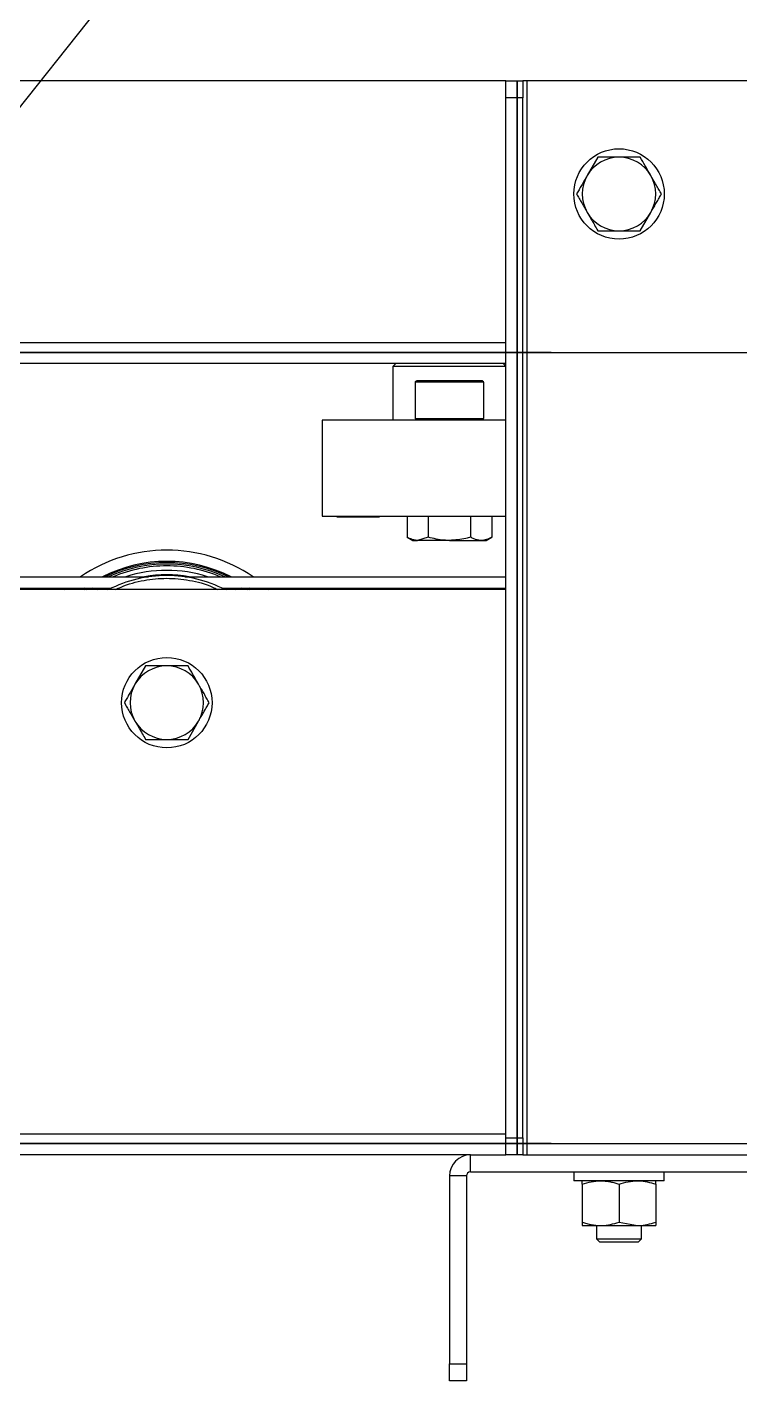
# Model space of a CAD drawing. Header units: millimetres. Extents: x 15 to 415, y 5 to 292.
# Drawn here: x 260.67 to 266.98, y 116.09 to 128.07 of the extents above; entities that cross this region are included whole.
import ezdxf

# ---------------------------------------------------------------- set-up
doc = ezdxf.new("R2010")
doc.units = ezdxf.units.MM
doc.linetypes.add('CENTERX2', pattern=[20.32, 12.7, -2.54, 2.54, -2.54])
doc.dimstyles.new('SLDDIMSTYLE1', dxfattribs={"dimtxt": 0.18, "dimasz": 3.302, "dimexe": 0, "dimexo": 0.0625, "dimgap": 0, "dimtad": 0, "dimtih": 1, "dimtoh": 1, "dimdec": 0, "dimrnd": 1e-09, "dimzin": 0, "dimdsep": 46, "dimtxsty": 'Standard', "dimsah": 1, "dimcen": 0.09, "dimadec": 0, "dimazin": 0, "dimtfac": 3.302, "dimtdec": 0, "dimtofl": 0, "dimtmove": 0, "dimatfit": 3, "dimfxl": 0, "dimfrac": 2, "dimtolj": 1, "dimtzin": 0, "dimarcsym": 0})

msp = doc.modelspace()

# ---------------------------------------------------------------- linework, layer by layer
at = {"color": 7, "linetype": 'Continuous', "lineweight": 25}
for p, q in [((264.90737, 127.58944), (228.90737, 127.58944)), ((264.90737, 127.58944), (265.05737, 127.58944)), ((264.90737, 127.43944), (264.90737, 127.58944)), ((265.05737, 127.58944), (265.05737, 127.43944)), ((265.0942, 127.58944), (265.05737, 127.58944)), ((265.0942, 118.08944), (265.0942, 127.58944)), ((268.72054, 127.58944), (265.0942, 127.58944)), ((265.05737, 127.43944), (264.90737, 127.43944)), ((264.90737, 118.23944), (264.90737, 127.43944)), ((265.05737, 118.23944), (265.05737, 127.43944)), ((265.71973, 126.91444), (265.62591, 126.75194)), ((266.095, 126.26444), (266.18882, 126.42694)), ((264.90737, 125.08944), (228.90737, 125.08944)), ((263.93237, 125.08944), (263.90737, 125.06444)), ((263.90737, 125.06444), (263.90737, 124.58944)), ((264.40737, 125.06444), (263.90737, 125.06444)), ((264.90737, 125.06444), (264.40737, 125.06444)), ((264.90737, 125.06444), (264.88237, 125.08944)), ((264.10737, 124.60444), (264.10737, 124.92444)), ((264.70737, 124.92444), (264.10737, 124.92444)), ((264.12848, 124.93944), (264.68625, 124.93944)), ((264.70737, 124.92444), (264.70737, 124.60444)), ((263.28237, 124.58944), (263.28237, 123.73944)), ((264.6002, 124.58944), (263.28237, 124.58944)), ((264.10737, 124.60444), (264.70737, 124.60444)), ((264.90737, 124.58944), (264.6002, 124.58944)), ((263.28237, 123.73944), (264.6002, 123.73944)), ((263.40758, 123.73944), (263.40758, 123.73444)), ((263.40801, 123.73444), (263.40801, 123.73944)), ((263.40801, 123.73444), (263.40889, 123.73444)), ((263.40918, 123.73944), (263.40918, 123.73444)), ((263.4107, 123.73444), (263.4107, 123.73944)), ((263.41099, 123.73444), (263.42051, 123.73444)), ((263.41693, 123.73444), (263.43462, 123.73444)), ((263.44106, 123.73444), (263.442, 123.73444)), ((263.442, 123.73444), (263.442, 123.73944)), ((263.442, 123.73444), (263.45236, 123.73444)), ((263.45236, 123.73444), (263.45236, 123.73944)), ((263.45236, 123.73444), (263.47266, 123.73444)), ((263.47266, 123.73444), (263.47266, 123.73944)), ((263.47266, 123.73444), (263.48851, 123.73444)), ((263.48857, 123.73444), (263.48857, 123.73944)), ((263.48857, 123.73444), (263.48974, 123.73444)), ((263.48974, 123.73944), (263.48974, 123.73444)), ((263.48974, 123.73444), (263.49985, 123.73444)), ((263.49985, 123.73444), (263.49985, 123.73944)), ((263.51868, 123.73444), (263.51868, 123.73944)), ((263.51868, 123.73444), (263.52386, 123.73444)), ((263.52386, 123.73444), (263.52386, 123.73944)), ((263.52386, 123.73444), (263.53686, 123.73444)), ((263.53891, 123.73444), (263.53891, 123.73944)), ((263.53891, 123.73444), (263.54579, 123.73444)), ((263.54579, 123.73444), (263.54579, 123.73944)), ((263.54579, 123.73444), (263.54771, 123.73444)), ((263.55975, 123.73444), (263.55975, 123.73944)), ((263.55975, 123.73444), (263.56661, 123.73444)), ((263.56661, 123.73444), (263.56661, 123.73944)), ((263.58043, 123.73444), (263.58043, 123.73944)), ((263.58043, 123.73444), (263.58302, 123.73444)), ((263.58343, 123.73444), (263.58343, 123.73944)), ((263.58343, 123.73444), (263.60729, 123.73444)), ((263.60729, 123.73444), (263.60729, 123.73944)), ((263.60936, 123.73944), (263.60936, 123.73444)), ((263.62928, 123.73444), (263.62928, 123.73944)), ((263.63209, 123.73444), (263.63209, 123.73944)), ((263.63209, 123.73444), (263.63473, 123.73444)), ((263.64054, 123.73444), (263.64054, 123.73944)), ((263.64054, 123.73444), (263.65669, 123.73444)), ((263.65669, 123.73444), (263.65669, 123.73944)), ((263.67848, 123.73444), (263.67848, 123.73944)), ((263.68132, 123.73444), (263.68132, 123.73944)), ((263.68132, 123.73444), (263.68276, 123.73444)), ((263.68276, 123.73444), (263.68276, 123.73944)), ((263.68276, 123.73444), (263.69587, 123.73444)), ((263.69587, 123.73444), (263.69587, 123.73944)), ((263.69587, 123.73444), (263.71271, 123.73444)), ((263.71271, 123.73444), (263.71271, 123.73944)), ((263.71271, 123.73444), (263.72573, 123.73444)), ((263.72573, 123.73444), (263.72573, 123.73944)), ((263.72573, 123.73444), (263.78292, 123.73444)), ((263.78292, 123.73444), (263.78292, 123.73944)), ((263.78533, 123.73444), (263.78533, 123.73944)), ((264.03209, 123.73944), (264.03209, 123.55347)), ((264.21973, 123.73944), (264.21973, 123.55347)), ((264.595, 123.73944), (264.595, 123.55347)), ((264.6002, 123.73944), (264.90737, 123.73944)), ((264.78264, 123.73944), (264.78264, 123.55347)), ((264.03209, 123.55347), (264.08237, 123.52444)), ((264.08237, 123.52444), (264.12591, 123.52444)), ((264.21973, 123.55347), (264.12591, 123.52444)), ((264.40737, 123.52444), (264.12591, 123.52444)), ((264.40737, 123.52444), (264.68882, 123.52444)), ((264.68882, 123.52444), (264.73237, 123.52444)), ((264.73237, 123.52444), (264.78264, 123.55347)), ((252.06781, 123.20294), (261.74692, 123.20294)), ((262.06781, 123.20294), (264.90737, 123.20294)), ((264.90737, 123.08944), (238.90737, 123.08944)), ((252.39567, 123.10294), (261.41906, 123.10294)), ((261.00045, 123.08944), (261.01556, 123.10294)), ((261.17571, 123.10294), (261.15737, 123.08944)), ((261.19725, 123.08944), (261.21665, 123.10294)), ((261.24637, 123.10294), (261.22612, 123.08944)), ((262.39567, 123.10294), (264.90737, 123.10294)), ((262.58861, 123.08944), (262.56836, 123.10294)), ((262.59808, 123.10294), (262.61748, 123.08944)), ((262.65737, 123.08944), (262.63902, 123.10294)), ((262.79917, 123.10294), (262.81428, 123.08944)), ((261.71973, 122.41444), (261.62591, 122.25194)), ((262.095, 121.76444), (262.18882, 121.92694)), ((264.90737, 118.23944), (265.05737, 118.23944)), ((264.90737, 118.08944), (264.90737, 118.23944)), ((265.05737, 118.23944), (265.05737, 118.08944)), ((264.5942, 118.08944), (238.90737, 118.08944)), ((264.5942, 118.08944), (264.90737, 118.08944)), ((264.5942, 117.93944), (264.5942, 118.08944)), ((265.05737, 118.08944), (264.90737, 118.08944)), ((265.05737, 118.08944), (265.0942, 118.08944)), ((265.0942, 118.08944), (268.72054, 118.08944)), ((264.55737, 117.90261), (264.40737, 117.90261)), ((264.40737, 117.90261), (264.40737, 116.23944)), ((264.55737, 117.90261), (264.55737, 116.23944)), ((264.5942, 117.93944), (269.22054, 117.93944)), ((265.50737, 117.93944), (265.50737, 117.85944)), ((266.30737, 117.85944), (265.50737, 117.85944)), ((266.30737, 117.85944), (266.30737, 117.93944)), ((265.58237, 117.83042), (265.58237, 117.49347)), ((265.90737, 117.83042), (265.90737, 117.49347)), ((266.23237, 117.83042), (266.23237, 117.49347)), ((265.90737, 117.49347), (266.06987, 117.46444)), ((265.58237, 117.46444), (265.74487, 117.46444)), ((265.70737, 117.46444), (265.70737, 117.34717)), ((265.74487, 117.46444), (266.06987, 117.46444)), ((266.06987, 117.46444), (266.23237, 117.46444)), ((266.10737, 117.34717), (266.10737, 117.46444)), ((265.70737, 117.34717), (265.73509, 117.31944)), ((265.70737, 117.34717), (266.10737, 117.34717)), ((265.73509, 117.31944), (266.07964, 117.31944)), ((266.07964, 117.31944), (266.10737, 117.34717)), ((264.40737, 116.23944), (264.55737, 116.23944)), ((264.40737, 116.08944), (264.40737, 116.23944)), ((264.55737, 116.23944), (264.55737, 116.08944)), ((264.55737, 116.08944), (264.40737, 116.08944))]:
    msp.add_line(p, q, dxfattribs=at)
at = {"color": 7, "linetype": 'CENTERX2'}
for p, q in [((265.00637, 118.08944), (265.00637, 127.58944)), ((265.00637, 127.58944), (265.00637, 118.08944)), ((366.90737, 125.18844), (216.90737, 125.18844)), ((216.90737, 125.18844), (366.90737, 125.18844)), ((216.90737, 118.18844), (366.90737, 118.18844)), ((366.90737, 118.18844), (216.90737, 118.18844))]:
    msp.add_line(p, q, dxfattribs=at)
at = {"color": 8, "linetype": 'Continuous', "lineweight": 25}
for p, q in [((228.90737, 125.27627), (264.90737, 125.27627)), ((261.17366, 123.08944), (261.19243, 123.10294)), ((261.29868, 123.08944), (261.32143, 123.10294)), ((261.37941, 123.08944), (261.40581, 123.10294)), ((262.40892, 123.10294), (262.43532, 123.08944)), ((262.4933, 123.10294), (262.51605, 123.08944)), ((262.62231, 123.10294), (262.64107, 123.08944)), ((238.90737, 118.27627), (264.90737, 118.27627))]:
    msp.add_line(p, q, dxfattribs=at)
at = {"color": 7, "linetype": 'Continuous', "lineweight": 25}
for centre in [(265.90737, 126.58944), (261.90737, 122.08944)]:
    msp.add_circle(centre, 0.4, dxfattribs=at)
for centre, radius, start, end in [((265.90737, 126.58944), 0.325, 90, 150), ((265.90737, 126.58944), 0.325, 30, 90), ((265.90737, 126.58944), 0.325, 150, 210), ((265.90737, 126.58944), 0.325, 330, 30), ((265.90737, 126.58944), 0.325, 210, 270), ((265.90737, 126.58944), 0.325, 270, 330), ((261.90737, 122.08944), 1.35, 55.569721, 124.430279), ((261.90737, 122.08944), 1.25, 62.973947, 117.026053), ((261.90737, 122.08944), 1.22649, 65.213844, 114.786156), ((261.90737, 122.08944), 1.21, 90, 113.037645), ((261.90737, 122.08944), 1.21, 66.962355, 90), ((261.90737, 122.08944), 1.125, 90, 117.266044), ((261.90737, 122.08944), 1.125, 62.733956, 90), ((261.90737, 122.08944), 0.325, 90, 150), ((261.90737, 122.08944), 0.325, 30, 90), ((261.90737, 122.08944), 0.325, 150, 210), ((261.90737, 122.08944), 0.325, 330, 30), ((261.90737, 122.08944), 0.325, 210, 270), ((261.90737, 122.08944), 0.325, 270, 330), ((264.5942, 117.90261), 0.18683, 90, 180), ((264.5942, 117.90261), 0.03683, 90, 180)]:
    msp.add_arc(centre, radius, start, end, dxfattribs=at)
at = {"color": 8, "linetype": 'Continuous', "lineweight": 25}
for radius, start, end in [(1.24029, 63.866951, 116.133049), (1.17068, 72.018173, 107.981827), (1.13081, 79.961409, 100.038591)]:
    msp.add_arc((261.90737, 122.08944), radius, start, end, dxfattribs=at)
at = {"color": 7, "linetype": 'Continuous', "lineweight": 25}
for points, knots in [([(265.90737, 126.91444), (265.89201, 126.91444), (265.82851, 126.91444), (265.76664, 126.91444), (265.71973, 126.91444)], [0, 0, 0, 0, 0.24185142, 1, 1, 1, 1]), ([(266.095, 126.91444), (266.08133, 126.91444), (266.02022, 126.91444), (265.95669, 126.91444), (265.90737, 126.91444)], [0, 0, 0, 0, 0.22371328, 1, 1, 1, 1]), ([(266.18882, 126.75194), (266.1866, 126.7558), (266.16976, 126.78496), (266.13801, 126.83996), (266.10943, 126.88947), (266.095, 126.91444)], [0, 0, 0, 0, 0.07007691, 0.53077766, 1, 1, 1, 1]), ([(265.62591, 126.75194), (265.62368, 126.74809), (265.61782, 126.73793), (265.6083, 126.72145), (265.59738, 126.70252), (265.58277, 126.67723), (265.5682, 126.652), (265.55372, 126.6269), (265.54286, 126.6081), (265.53568, 126.59567), (265.53209, 126.58944)], [0, 0, 0, 0, 0.070036107, 0.184842993, 0.299816611, 0.41526294, 0.647866756, 0.765024679, 0.882473115, 1, 1, 1, 1]), ([(266.28264, 126.58944), (266.27507, 126.60257), (266.25988, 126.62888), (266.24051, 126.66242), (266.22481, 126.68961), (266.2129, 126.71025), (266.20088, 126.73105), (266.19285, 126.74498), (266.18882, 126.75194)], [0, 0, 0, 0, 0.2473449, 0.49601219, 0.62098533, 0.74684355, 0.87330953, 1, 1, 1, 1]), ([(265.53209, 126.58944), (265.53587, 126.5829), (265.54721, 126.56325), (265.56644, 126.52995), (265.58994, 126.48924), (265.60985, 126.45475), (265.62189, 126.43391), (265.62591, 126.42694)], [0, 0, 0, 0, 0.123597525, 0.371247822, 0.621013548, 0.873301388, 1, 1, 1, 1]), ([(266.18882, 126.42694), (266.19105, 126.4308), (266.20057, 126.44728), (266.21374, 126.4701), (266.22829, 126.4953), (266.23921, 126.51422), (266.25013, 126.53313), (266.26102, 126.55198), (266.27187, 126.57078), (266.27905, 126.58322), (266.28264, 126.58944)], [0, 0, 0, 0, 0.07003681, 0.29977827, 0.41522575, 0.53148028, 0.64786324, 0.76502233, 0.88247194, 1, 1, 1, 1]), ([(265.62591, 126.42694), (265.62813, 126.42309), (265.64009, 126.40239), (265.66174, 126.36488), (265.69089, 126.31438), (265.71001, 126.28128), (265.71973, 126.26444)], [0, 0, 0, 0, 0.070051373, 0.376606602, 0.683073408, 1, 1, 1, 1]), ([(265.71973, 126.26444), (265.7429, 126.26444), (265.78945, 126.26444), (265.84489, 126.26444), (265.88435, 126.26444), (265.89969, 126.26444), (265.90737, 126.26444)], [0, 0, 0, 0, 0.377424081, 0.758342626, 0.879073433, 1, 1, 1, 1]), ([(265.90737, 126.26444), (265.95669, 126.26444), (266.02022, 126.26444), (266.08133, 126.26444), (266.095, 126.26444)], [0, 0, 0, 0, 0.77628672, 1, 1, 1, 1]), ([(264.10737, 124.92444), (264.10749, 124.92566), (264.10772, 124.92809), (264.10966, 124.93174), (264.11251, 124.93466), (264.11605, 124.93684), (264.11979, 124.93831), (264.12396, 124.93927), (264.12697, 124.93938), (264.12848, 124.93944)], [0, 0, 0, 0, 0.11116437, 0.22155782, 0.39117964, 0.52732907, 0.66706995, 0.83215896, 1, 1, 1, 1]), ([(264.68625, 124.93944), (264.68832, 124.93933), (264.69254, 124.93911), (264.69812, 124.93725), (264.70209, 124.93473), (264.70451, 124.93227), (264.70611, 124.92991), (264.70718, 124.92721), (264.70731, 124.92526), (264.70737, 124.92444)], [0, 0, 0, 0, 0.229450284, 0.466684963, 0.643088592, 0.731025051, 0.821782574, 0.924949013, 1, 1, 1, 1]), ([(264.12848, 124.58944), (264.12641, 124.58956), (264.1222, 124.58978), (264.11662, 124.59164), (264.11264, 124.59416), (264.11022, 124.59662), (264.10862, 124.59898), (264.10755, 124.60168), (264.10742, 124.60362), (264.10737, 124.60444)], [0, 0, 0, 0, 0.22945028, 0.46668496, 0.64308859, 0.73102505, 0.82178257, 0.92494901, 1, 1, 1, 1]), ([(264.70737, 124.60444), (264.70725, 124.60323), (264.70701, 124.6008), (264.70508, 124.59714), (264.70222, 124.59423), (264.69868, 124.59205), (264.69494, 124.59058), (264.69077, 124.58962), (264.68776, 124.5895), (264.68625, 124.58944)], [0, 0, 0, 0, 0.111164368, 0.221557819, 0.391179643, 0.527329074, 0.667069947, 0.83215896, 1, 1, 1, 1]), ([(263.40758, 123.73444), (263.40762, 123.73444), (263.4077, 123.73444), (263.40782, 123.73444), (263.40794, 123.73444), (263.40801, 123.73444)], [0, 0, 0, 0, 0.25049932, 0.50093268, 1, 1, 1, 1]), ([(263.4107, 123.73444), (263.41403, 123.73444), (263.42068, 123.73444), (263.42943, 123.73444), (263.43486, 123.73444), (263.43697, 123.73444)], [0, 0, 0, 0, 0.37999062, 0.75962697, 1, 1, 1, 1]), ([(263.41264, 123.73444), (263.41346, 123.73444), (263.41512, 123.73444), (263.41691, 123.73444), (263.41787, 123.73444), (263.418, 123.73444)], [0, 0, 0, 0, 0.46382656, 0.92764991, 1, 1, 1, 1]), ([(263.44037, 123.73444), (263.44034, 123.73444), (263.44028, 123.73444), (263.44052, 123.73444), (263.44077, 123.73444), (263.44111, 123.73444), (263.44153, 123.73444), (263.44184, 123.73444), (263.442, 123.73444)], [0, 0, 0, 0, 0.27327484, 0.42109323, 0.56521825, 0.70965688, 0.85477745, 1, 1, 1, 1]), ([(263.48881, 123.73444), (263.48872, 123.73444), (263.48855, 123.73444), (263.48847, 123.73444), (263.48851, 123.73444), (263.48872, 123.73444), (263.48908, 123.73444), (263.48949, 123.73444), (263.48974, 123.73444)], [0, 0, 0, 0, 0.15219733, 0.30538071, 0.45997636, 0.61886819, 0.77897902, 1, 1, 1, 1]), ([(263.49985, 123.73444), (263.50085, 123.73444), (263.50278, 123.73444), (263.50797, 123.73444), (263.51191, 123.73444), (263.51398, 123.73444), (263.51416, 123.73444)], [0, 0, 0, 0, 0.34442477, 0.66995648, 0.97202136, 1, 1, 1, 1]), ([(263.51635, 123.73444), (263.51634, 123.73444), (263.51625, 123.73444), (263.51629, 123.73444), (263.51647, 123.73444), (263.51677, 123.73444), (263.51726, 123.73444), (263.51791, 123.73444), (263.51843, 123.73444), (263.51868, 123.73444)], [0, 0, 0, 0, 0.016530618, 0.216821485, 0.318289209, 0.486160508, 0.655229406, 0.827293322, 1, 1, 1, 1]), ([(263.53675, 123.73444), (263.5368, 123.73444), (263.5369, 123.73444), (263.53827, 123.73444), (263.53891, 123.73444)], [0, 0, 0, 0, 0.52656025, 1, 1, 1, 1]), ([(263.54579, 123.73444), (263.54665, 123.73444), (263.54839, 123.73444), (263.55166, 123.73444), (263.55435, 123.73444), (263.55546, 123.73444)], [0, 0, 0, 0, 0.36861676, 0.73972635, 1, 1, 1, 1]), ([(263.55692, 123.73444), (263.55692, 123.73444), (263.5569, 123.73444), (263.55835, 123.73444), (263.55957, 123.73444), (263.55975, 123.73444)], [0, 0, 0, 0, 0.15876781, 0.87607023, 1, 1, 1, 1]), ([(263.56661, 123.73444), (263.56805, 123.73444), (263.5705, 123.73444), (263.57579, 123.73444), (263.57899, 123.73444), (263.58043, 123.73444)], [0, 0, 0, 0, 0.43959189, 0.74804775, 1, 1, 1, 1]), ([(263.60729, 123.73444), (263.60745, 123.73444), (263.60776, 123.73444), (263.60842, 123.73444), (263.60898, 123.73444), (263.60936, 123.73444)], [0, 0, 0, 0, 0.25034864, 0.5007655, 1, 1, 1, 1]), ([(263.60936, 123.73444), (263.61103, 123.73444), (263.61384, 123.73444), (263.61913, 123.73444), (263.6243, 123.73444), (263.62754, 123.73444), (263.62928, 123.73444)], [0, 0, 0, 0, 0.31857247, 0.53405374, 0.75020241, 1, 1, 1, 1]), ([(263.62928, 123.73444), (263.62953, 123.73444), (263.63003, 123.73444), (263.63094, 123.73444), (263.63163, 123.73444), (263.63209, 123.73444)], [0, 0, 0, 0, 0.25082463, 0.50196507, 1, 1, 1, 1]), ([(263.636, 123.73444), (263.63606, 123.73444), (263.6362, 123.73444), (263.6382, 123.73444), (263.63995, 123.73444), (263.64054, 123.73444)], [0, 0, 0, 0, 0.29169999, 0.76254839, 1, 1, 1, 1]), ([(263.65669, 123.73444), (263.65831, 123.73444), (263.66101, 123.73444), (263.6662, 123.73444), (263.67138, 123.73444), (263.67552, 123.73444), (263.67784, 123.73444), (263.67848, 123.73444)], [0, 0, 0, 0, 0.29156218, 0.48449602, 0.67811868, 0.91155997, 1, 1, 1, 1]), ([(263.67848, 123.73444), (263.67872, 123.73444), (263.67921, 123.73444), (263.68017, 123.73444), (263.68086, 123.73444), (263.68132, 123.73444)], [0, 0, 0, 0, 0.25018906, 0.50040982, 1, 1, 1, 1]), ([(263.78292, 123.73444), (263.78313, 123.73444), (263.78357, 123.73444), (263.7844, 123.73444), (263.78496, 123.73444), (263.78533, 123.73444)], [0, 0, 0, 0, 0.25036926, 0.50078188, 1, 1, 1, 1]), ([(263.78533, 123.73444), (263.78714, 123.73444), (263.78952, 123.73444), (263.78962, 123.73444), (263.78964, 123.73444)], [0, 0, 0, 0, 0.75607246, 1, 1, 1, 1]), ([(264.12591, 123.52444), (264.12368, 123.52448), (264.11782, 123.52456), (264.1083, 123.52541), (264.09738, 123.52718), (264.08277, 123.53064), (264.0682, 123.53565), (264.05372, 123.54203), (264.04286, 123.54741), (264.03568, 123.55145), (264.03209, 123.55347)], [0, 0, 0, 0, 0.07003611, 0.18484299, 0.29981661, 0.41526294, 0.64786676, 0.76502468, 0.88247311, 1, 1, 1, 1]), ([(264.40737, 123.52444), (264.39201, 123.52479), (264.32851, 123.52624), (264.26664, 123.54173), (264.21973, 123.55347)], [0, 0, 0, 0, 0.241851417, 1, 1, 1, 1]), ([(264.595, 123.55347), (264.58133, 123.54965), (264.52022, 123.53255), (264.45669, 123.52799), (264.40737, 123.52444)], [0, 0, 0, 0, 0.22371328, 1, 1, 1, 1]), ([(264.68882, 123.52444), (264.6866, 123.52448), (264.67465, 123.52465), (264.65299, 123.52809), (264.62384, 123.53792), (264.60472, 123.54823), (264.595, 123.55347)], [0, 0, 0, 0, 0.07005137, 0.3766066, 0.68307341, 1, 1, 1, 1]), ([(264.78264, 123.55347), (264.77887, 123.55135), (264.76752, 123.54498), (264.74829, 123.5361), (264.72479, 123.52839), (264.70488, 123.52486), (264.69285, 123.52455), (264.68882, 123.52444)], [0, 0, 0, 0, 0.12359753, 0.37124782, 0.62101355, 0.87330139, 1, 1, 1, 1]), ([(261.90737, 122.41444), (261.89201, 122.41444), (261.82851, 122.41444), (261.76664, 122.41444), (261.71973, 122.41444)], [0, 0, 0, 0, 0.24185142, 1, 1, 1, 1]), ([(262.095, 122.41444), (262.08133, 122.41444), (262.02022, 122.41444), (261.95669, 122.41444), (261.90737, 122.41444)], [0, 0, 0, 0, 0.22371328, 1, 1, 1, 1]), ([(262.18882, 122.25194), (262.1866, 122.2558), (262.16976, 122.28496), (262.13801, 122.33996), (262.10943, 122.38947), (262.095, 122.41444)], [0, 0, 0, 0, 0.07007691, 0.53077766, 1, 1, 1, 1]), ([(261.62591, 122.25194), (261.62368, 122.24809), (261.61782, 122.23793), (261.6083, 122.22145), (261.59738, 122.20252), (261.58277, 122.17723), (261.5682, 122.152), (261.55372, 122.1269), (261.54286, 122.1081), (261.53568, 122.09567), (261.53209, 122.08944)], [0, 0, 0, 0, 0.070036107, 0.184842993, 0.299816611, 0.41526294, 0.647866756, 0.765024679, 0.882473115, 1, 1, 1, 1]), ([(262.28264, 122.08944), (262.27507, 122.10257), (262.25988, 122.12888), (262.24051, 122.16242), (262.22481, 122.18961), (262.2129, 122.21025), (262.20088, 122.23105), (262.19285, 122.24498), (262.18882, 122.25194)], [0, 0, 0, 0, 0.2473449, 0.49601219, 0.62098533, 0.74684355, 0.87330953, 1, 1, 1, 1]), ([(261.53209, 122.08944), (261.53587, 122.0829), (261.54721, 122.06325), (261.56644, 122.02995), (261.58994, 121.98924), (261.60985, 121.95475), (261.62189, 121.93391), (261.62591, 121.92694)], [0, 0, 0, 0, 0.123597525, 0.371247822, 0.621013548, 0.873301388, 1, 1, 1, 1]), ([(262.18882, 121.92694), (262.19105, 121.9308), (262.20057, 121.94728), (262.21374, 121.9701), (262.22829, 121.9953), (262.23921, 122.01422), (262.25013, 122.03313), (262.26102, 122.05198), (262.27187, 122.07078), (262.27905, 122.08322), (262.28264, 122.08944)], [0, 0, 0, 0, 0.07003681, 0.29977827, 0.41522575, 0.53148028, 0.64786324, 0.76502233, 0.88247194, 1, 1, 1, 1]), ([(261.62591, 121.92694), (261.62813, 121.92309), (261.64009, 121.90239), (261.66174, 121.86488), (261.69089, 121.81438), (261.71001, 121.78128), (261.71973, 121.76444)], [0, 0, 0, 0, 0.07005137, 0.3766066, 0.68307341, 1, 1, 1, 1]), ([(261.71973, 121.76444), (261.7429, 121.76444), (261.78945, 121.76444), (261.84489, 121.76444), (261.88435, 121.76444), (261.89969, 121.76444), (261.90737, 121.76444)], [0, 0, 0, 0, 0.377424081, 0.758342626, 0.879073433, 1, 1, 1, 1]), ([(261.90737, 121.76444), (261.95669, 121.76444), (262.02022, 121.76444), (262.08133, 121.76444), (262.095, 121.76444)], [0, 0, 0, 0, 0.77628672, 1, 1, 1, 1]), ([(265.58237, 117.83042), (265.60876, 117.83853), (265.66202, 117.8549), (265.71708, 117.85792), (265.74487, 117.85944)], [0, 0, 0, 0, 0.49545796, 1, 1, 1, 1]), ([(265.58237, 117.83042), (265.58237, 117.8348), (265.58237, 117.85181), (265.58237, 117.85619), (265.58237, 117.85944)], [0, 0, 0, 0, 0.257551345, 1, 1, 1, 1]), ([(265.74487, 117.85944), (265.74872, 117.85941), (265.7652, 117.85927), (265.79437, 117.85709), (265.83225, 117.85108), (265.87002, 117.84225), (265.8949, 117.83437), (265.90737, 117.83042)], [0, 0, 0, 0, 0.07004251, 0.29980267, 0.53082452, 0.76502218, 1, 1, 1, 1]), ([(265.90737, 117.83042), (265.93376, 117.83853), (265.98702, 117.8549), (266.04208, 117.85792), (266.06987, 117.85944)], [0, 0, 0, 0, 0.49545796, 1, 1, 1, 1]), ([(266.06987, 117.85944), (266.07372, 117.85942), (266.12859, 117.859), (266.18237, 117.84419), (266.23237, 117.83042)], [0, 0, 0, 0, 0.07021477, 1, 1, 1, 1]), ([(266.23237, 117.83042), (266.23237, 117.8348), (266.23237, 117.85181), (266.23237, 117.85619), (266.23237, 117.85944)], [0, 0, 0, 0, 0.25755135, 1, 1, 1, 1]), ([(265.58237, 117.49347), (265.59548, 117.48932), (265.62176, 117.48101), (265.66209, 117.47189), (265.70319, 117.46564), (265.73094, 117.46484), (265.74487, 117.46444)], [0, 0, 0, 0, 0.24726861, 0.49536257, 0.74687401, 1, 1, 1, 1]), ([(265.58237, 117.49347), (265.58237, 117.48909), (265.58237, 117.47208), (265.58237, 117.4677), (265.58237, 117.46444)], [0, 0, 0, 0, 0.25755135, 1, 1, 1, 1]), ([(265.74487, 117.46444), (265.74872, 117.46447), (265.80359, 117.46489), (265.85737, 117.4797), (265.90737, 117.49347)], [0, 0, 0, 0, 0.07021477, 1, 1, 1, 1]), ([(266.06987, 117.46444), (266.07372, 117.46447), (266.12859, 117.46489), (266.18237, 117.4797), (266.23237, 117.49347)], [0, 0, 0, 0, 0.070214766, 1, 1, 1, 1]), ([(266.23237, 117.49347), (266.23237, 117.48909), (266.23237, 117.47208), (266.23237, 117.4677), (266.23237, 117.46444)], [0, 0, 0, 0, 0.257551345, 1, 1, 1, 1])]:
    msp.add_open_spline(points, degree=3, knots=knots, dxfattribs=at)
at = {"color": 8, "linetype": 'Continuous', "lineweight": 25}
msp.add_open_spline([(261.45247, 123.08944), (261.46905, 123.09724), (261.54991, 123.13527), (261.70236, 123.1759), (261.90751, 123.19628), (262.11176, 123.17482), (262.26457, 123.13887), (262.34168, 123.09728), (262.35622, 123.08944)], degree=3, knots=[0, 0, 0, 0, 0.05890759, 0.28736724, 0.50291563, 0.71846401, 0.94692366, 1, 1, 1, 1], dxfattribs=at)

# ---------------------------------------------------------------- leaders
at = {"color": 7, "linetype": 'Continuous', "lineweight": 0}
msp.add_leader([(257.22167, 123.08944), (266.44599, 134.71634)], dimstyle='SLDDIMSTYLE1', dxfattribs=at)

doc.saveas('drawing.dxf')
